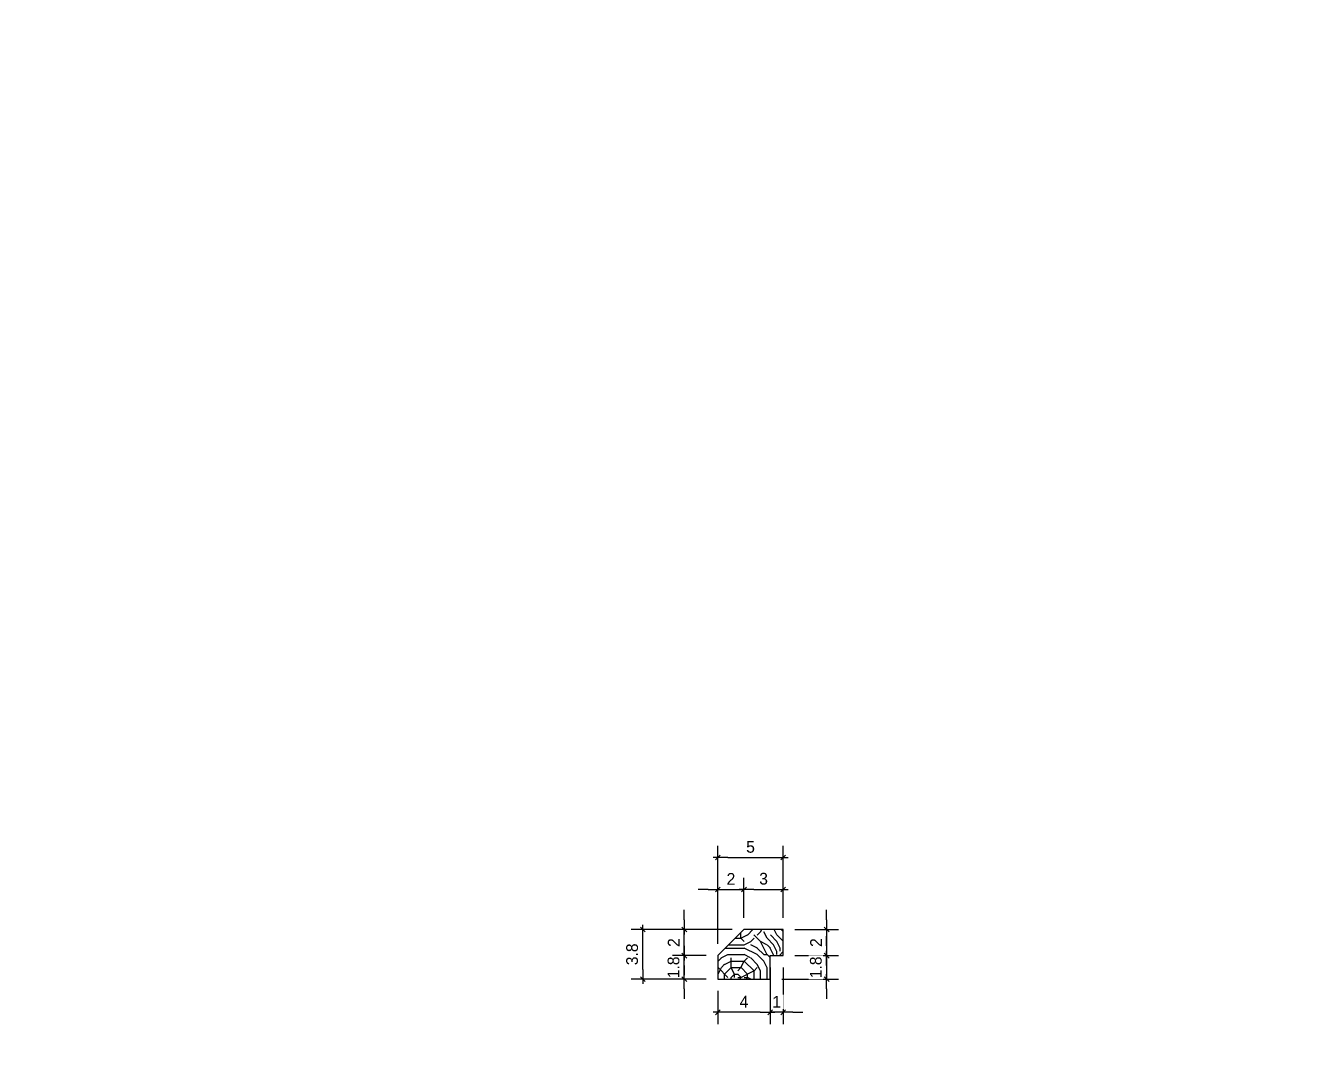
# Model space of a CAD drawing. Header units: millimetres. Extents: x 19458 to 19711, y 4351 to 4752.
# Drawn here: x 19534.943 to 19535.916, y 4512.867 to 4513.648 of the extents above; entities that cross this region are included whole.
import ezdxf

# ---------------------------------------------------------------- set-up
doc = ezdxf.new("R2010")
doc.units = ezdxf.units.MM
for name, color, linetype in [('0 @ 0.05', 7, 'Continuous'), ('cotas', 1, 'Continuous'), ('cotas @ 300', 1, 'Continuous'), ('cotas @ 400', 1, 'Continuous'), ('cotas @ 500', 1, 'Continuous')]:
    doc.layers.add(name, color=color, linetype=linetype)
doc.styles.add('century gothic', font='GOTHIC.TTF')
doc.styles.add('COTAS SMC', font='GOTHIC.TTF')
doc.dimstyles.new('ANOTATIVE 100 SMCONSTRUCCIONES', dxfattribs={"dimscale": 0, "dimtxt": 0.18, "dimasz": 0.15, "dimexe": 0.18, "dimexo": 0.09, "dimgap": 0.1, "dimtad": 1, "dimzin": 0, "dimdsep": 46, "dimtxsty": 'century gothic', "dimblk1": 'FLECHA1', "dimblk2": 'FLECHA1', "dimsah": 1, "dimcen": 0.18, "dimdle": 0.075, "dimclrd": 1, "dimclre": 1, "dimclrt": 2, "dimaunit": 1, "dimadec": 0, "dimazin": 0, "dimtfac": 0.75, "dimtix": 1, "dimtmove": 2, "dimatfit": 3, "dimfxl": 0.09, "dimtvp": 1.5, "dimtfill": 1, "dimtolj": 1, "dimtzin": 0, "dimarcsym": 0})
doc.dimstyles.new('ANOTATIVE CM SMCONSTRUCCIONES', dxfattribs={"dimscale": 0, "dimtxt": 0.18, "dimasz": 0.15, "dimexe": 0.18, "dimexo": 0.18, "dimgap": 0.07, "dimtad": 1, "dimdec": 1, "dimlfac": 100, "dimdsep": 46, "dimtxsty": 'century gothic', "dimblk1": 'FLECHA1', "dimblk2": 'FLECHA1', "dimsah": 1, "dimcen": 0.18, "dimdle": 0.075, "dimclrd": 1, "dimclre": 1, "dimclrt": 2, "dimaunit": 1, "dimadec": 0, "dimazin": 2, "dimtfac": 0.75, "dimtdec": 1, "dimtix": 1, "dimtmove": 2, "dimatfit": 3, "dimfxl": 0.09, "dimtvp": 1.5, "dimtfill": 1, "dimtolj": 1, "dimtzin": 0, "dimarcsym": 0})
doc.dimstyles.new('PIES SMCONSTRUCCIONES', dxfattribs={"dimscale": 0, "dimtxt": 0.18, "dimasz": 0.2, "dimexe": 0.18, "dimexo": 0, "dimgap": 0.1, "dimtad": 1, "dimdec": 0, "dimlfac": 39.370079, "dimzin": 0, "dimdsep": 46, "dimlunit": 4, "dimtxsty": 'COTAS SMC', "dimblk1": 'FLECHA1', "dimblk2": 'FLECHA1', "dimsah": 1, "dimcen": 0.2, "dimdle": 0.075, "dimclrd": 1, "dimclre": 1, "dimclrt": 2, "dimaunit": 1, "dimadec": 0, "dimazin": 0, "dimtfac": 0.75, "dimtdec": 0, "dimtix": 1, "dimtmove": 2, "dimatfit": 3, "dimfxl": 0.09, "dimtvp": 1.5, "dimtfill": 1, "dimtolj": 1, "dimtzin": 0, "dimarcsym": 0})

# ---------------------------------------------------------------- blocks, each defined once
blk = doc.blocks.new('FLECHA1')
at = {"color": 4}
blk.add_line((-0.2461764, -0.2480808), (0.2480808, 0.25), dxfattribs=at)
at = {"color": 1}
blk.add_line((-1, 0), (0.4961617, 0), dxfattribs=at)
blk = doc.blocks.new('*D266')
at = {"layer": 'cotas', "color": 1, "lineweight": -2, "transparency": 16777216}
for p, q in [((19614.32604, 4625.84482), (19614.32604, 4700.84482)), ((19570.98361, 4550.84482), (19524.32604, 4550.84482)), ((19614.32604, 4548.42982), (19614.32604, 4550.84482)), ((19570.53386, 4548.42982), (19524.32604, 4548.42982)), ((19614.32604, 4473.42982), (19614.32604, 4398.42982))]:
    blk.add_line(p, q, dxfattribs=at)
at = {"layer": 'Defpoints', "color": 0, "transparency": 16777216}
for p in [(19614.32604, 4550.84482), (19615.98361, 4550.84482), (19615.53386, 4548.42982)]:
    blk.add_point(p, dxfattribs=at)
at = {"layer": 'cotas', "color": 1, "lineweight": -2, "transparency": 16777216, "xscale": 75, "yscale": 75, "zscale": 75}
for p, rotation in [((19614.32604, 4550.84482), 270), ((19614.32604, 4548.42982), 90)]:
    blk.add_blockref('FLECHA1', p, dxfattribs=dict(at, rotation=rotation))
at = {"layer": 'cotas', "color": 2, "transparency": 16777216, "insert": (19517.3376, 4549.63732), "char_height": 90, "attachment_point": 5, "rotation": 90, "style": 'century gothic', "bg_fill": 3, "box_fill_scale": 1.1, "bg_fill_color": 256, "bg_fill_true_color": 13158600, "bg_fill_transparency": 0}
blk.add_mtext('\\A1;2.42', dxfattribs=at)
blk = doc.blocks.new('*D312')
at = {"layer": 'cotas', "color": 1, "lineweight": -2, "transparency": 16777216}
for p, q in [((19614.32604, 4595.84482), (19614.32604, 4640.84482)), ((19588.98361, 4550.84482), (19560.32604, 4550.84482)), ((19614.32604, 4548.42982), (19614.32604, 4550.84482)), ((19588.53386, 4548.42982), (19560.32604, 4548.42982)), ((19614.32604, 4503.42982), (19614.32604, 4458.42982))]:
    blk.add_line(p, q, dxfattribs=at)
at = {"layer": 'Defpoints', "color": 0, "transparency": 16777216}
for p in [(19614.32604, 4550.84482), (19615.98361, 4550.84482), (19615.53386, 4548.42982)]:
    blk.add_point(p, dxfattribs=at)
at = {"layer": 'cotas', "color": 1, "lineweight": -2, "transparency": 16777216, "xscale": 45, "yscale": 45, "zscale": 45}
for p, rotation in [((19614.32604, 4550.84482), 270), ((19614.32604, 4548.42982), 90)]:
    blk.add_blockref('FLECHA1', p, dxfattribs=dict(at, rotation=rotation))
at = {"layer": 'cotas', "color": 2, "transparency": 16777216, "insert": (19556.13297, 4549.63732), "char_height": 54, "attachment_point": 5, "rotation": 90, "style": 'century gothic', "bg_fill": 3, "box_fill_scale": 1.1, "bg_fill_color": 256, "bg_fill_true_color": 13158600, "bg_fill_transparency": 0}
blk.add_mtext('\\A1;2.42', dxfattribs=at)
blk = doc.blocks.new('*D318')
at = {"layer": 'cotas', "color": 1, "lineweight": -2, "transparency": 16777216}
for p, q in [((19614.32604, 4610.84482), (19614.32604, 4670.84482)), ((19579.98361, 4550.84482), (19542.32604, 4550.84482)), ((19614.32604, 4548.42982), (19614.32604, 4550.84482)), ((19579.53386, 4548.42982), (19542.32604, 4548.42982)), ((19614.32604, 4488.42982), (19614.32604, 4428.42982))]:
    blk.add_line(p, q, dxfattribs=at)
at = {"layer": 'Defpoints', "color": 0, "transparency": 16777216}
for p in [(19614.32604, 4550.84482), (19615.98361, 4550.84482), (19615.53386, 4548.42982)]:
    blk.add_point(p, dxfattribs=at)
at = {"layer": 'cotas', "color": 1, "lineweight": -2, "transparency": 16777216, "xscale": 60, "yscale": 60, "zscale": 60}
for p, rotation in [((19614.32604, 4550.84482), 270), ((19614.32604, 4548.42982), 90)]:
    blk.add_blockref('FLECHA1', p, dxfattribs=dict(at, rotation=rotation))
at = {"layer": 'cotas', "color": 2, "transparency": 16777216, "insert": (19536.73528, 4549.63732), "char_height": 72, "attachment_point": 5, "rotation": 90, "style": 'century gothic', "bg_fill": 3, "box_fill_scale": 1.1, "bg_fill_color": 256, "bg_fill_true_color": 13158600, "bg_fill_transparency": 0}
blk.add_mtext('\\A1;2.42', dxfattribs=at)
blk = doc.blocks.new('*D321')
at = {"layer": 'cotas', "color": 1, "lineweight": -2, "transparency": 16777216}
for p, q in [((19620.01281, 4651.75335), (19620.01281, 4751.75335)), ((19620.41685, 4551.75335), (19530.01281, 4551.75335)), ((19620.01281, 4550.53335), (19620.01281, 4551.75335)), ((19620.41685, 4550.53335), (19530.01281, 4550.53335)), ((19620.01281, 4450.53335), (19620.01281, 4350.53335))]:
    blk.add_line(p, q, dxfattribs=at)
at = {"layer": 'Defpoints', "color": 0, "transparency": 16777216}
for p in [(19620.01281, 4551.75335), (19620.41685, 4551.75335), (19620.41685, 4550.53335)]:
    blk.add_point(p, dxfattribs=at)
at = {"layer": 'cotas', "color": 1, "lineweight": -2, "transparency": 16777216, "xscale": 100, "yscale": 100, "zscale": 100}
for p, rotation in [((19620.01281, 4551.75335), 270), ((19620.01281, 4550.53335), 90)]:
    blk.add_blockref('FLECHA1', p, dxfattribs=dict(at, rotation=rotation))
at = {"layer": 'cotas', "color": 2, "transparency": 16777216, "insert": (19523.88092, 4551.14335), "char_height": 90, "attachment_point": 5, "rotation": 90, "style": 'COTAS SMC', "bg_fill": 3, "box_fill_scale": 1.1, "bg_fill_color": 256, "bg_fill_true_color": 13158600, "bg_fill_transparency": 0}
blk.add_mtext("\\A1;4'", dxfattribs=at)
blk = doc.blocks.new('*D371')
at = {"layer": 'cotas', "color": 1, "lineweight": -2, "transparency": 16777216}
for p, q in [((19620.01281, 4631.75335), (19620.01281, 4711.75335)), ((19620.41685, 4551.75335), (19548.01281, 4551.75335)), ((19620.01281, 4550.53335), (19620.01281, 4551.75335)), ((19620.41685, 4550.53335), (19548.01281, 4550.53335)), ((19620.01281, 4470.53335), (19620.01281, 4390.53335))]:
    blk.add_line(p, q, dxfattribs=at)
at = {"layer": 'Defpoints', "color": 0, "transparency": 16777216}
for p in [(19620.01281, 4551.75335), (19620.41685, 4551.75335), (19620.41685, 4550.53335)]:
    blk.add_point(p, dxfattribs=at)
at = {"layer": 'cotas', "color": 1, "lineweight": -2, "transparency": 16777216, "xscale": 80, "yscale": 80, "zscale": 80}
for p, rotation in [((19620.01281, 4551.75335), 270), ((19620.01281, 4550.53335), 90)]:
    blk.add_blockref('FLECHA1', p, dxfattribs=dict(at, rotation=rotation))
at = {"layer": 'cotas', "color": 2, "transparency": 16777216, "insert": (19543.1073, 4551.14335), "char_height": 72, "attachment_point": 5, "rotation": 90, "style": 'COTAS SMC', "bg_fill": 3, "box_fill_scale": 1.1, "bg_fill_color": 256, "bg_fill_true_color": 13158600, "bg_fill_transparency": 0}
blk.add_mtext("\\A1;4'", dxfattribs=at)
blk = doc.blocks.new('*D179')
at = {"color": 1, "lineweight": -2, "transparency": 16777216}
for p, q in [((19535.44756, 4512.94237), (19535.44756, 4512.94987)), ((19535.46431, 4512.93487), (19535.43856, 4512.93487)), ((19535.44756, 4512.91687), (19535.44756, 4512.93487)), ((19535.46431, 4512.91687), (19535.43856, 4512.91687)), ((19535.44756, 4512.90937), (19535.44756, 4512.90187))]:
    blk.add_line(p, q, dxfattribs=at)
at = {"layer": 'Defpoints', "color": 0, "transparency": 16777216}
for p in [(19535.47331, 4512.93487), (19535.47331, 4512.91687)]:
    blk.add_point(p, dxfattribs=at)
at = {"color": 1, "lineweight": -2, "transparency": 16777216, "xscale": 0.0075, "yscale": 0.0075, "zscale": 0.0075}
for p, rotation in [((19535.44756, 4512.93487), 270), ((19535.44756, 4512.91687), 90)]:
    blk.add_blockref('FLECHA1', p, dxfattribs=dict(at, rotation=rotation))
at = {"color": 2, "transparency": 16777216, "insert": (19535.43933, 4512.92587), "char_height": 0.009, "attachment_point": 5, "rotation": 90, "style": 'century gothic', "bg_fill": 3, "box_fill_scale": 1.1, "bg_fill_color": 256, "bg_fill_true_color": 13158600, "bg_fill_transparency": 0}
blk.add_mtext('\\A1;1.8', dxfattribs=at)
at = {"layer": 'Defpoints', "color": 0, "transparency": 16777216}
blk.add_point((19535.44756, 4512.93487), dxfattribs=at)
blk = doc.blocks.new('*D180')
at = {"color": 1, "lineweight": -2, "transparency": 16777216}
for p, q in [((19535.44756, 4512.96237), (19535.44756, 4512.96987)), ((19535.48431, 4512.95487), (19535.43856, 4512.95487)), ((19535.44756, 4512.93487), (19535.44756, 4512.95487)), ((19535.46431, 4512.93487), (19535.43856, 4512.93487)), ((19535.44756, 4512.92737), (19535.44756, 4512.91987))]:
    blk.add_line(p, q, dxfattribs=at)
at = {"layer": 'Defpoints', "color": 0, "transparency": 16777216}
for p in [(19535.49331, 4512.95487), (19535.47331, 4512.93487)]:
    blk.add_point(p, dxfattribs=at)
at = {"color": 1, "lineweight": -2, "transparency": 16777216, "xscale": 0.0075, "yscale": 0.0075, "zscale": 0.0075}
for p, rotation in [((19535.44756, 4512.95487), 270), ((19535.44756, 4512.93487), 90)]:
    blk.add_blockref('FLECHA1', p, dxfattribs=dict(at, rotation=rotation))
at = {"color": 2, "transparency": 16777216, "insert": (19535.43944, 4512.94487), "char_height": 0.009, "attachment_point": 5, "rotation": 90, "style": 'century gothic', "bg_fill": 3, "box_fill_scale": 1.1, "bg_fill_color": 256, "bg_fill_true_color": 13158600, "bg_fill_transparency": 0}
blk.add_mtext('\\A1;2', dxfattribs=at)
at = {"layer": 'Defpoints', "color": 0, "transparency": 16777216}
blk.add_point((19535.44756, 4512.95487), dxfattribs=at)
blk = doc.blocks.new('*D181')
at = {"color": 1, "lineweight": -2, "transparency": 16777216}
for p, q in [((19535.48431, 4512.95487), (19535.40684, 4512.95487)), ((19535.41584, 4512.92437), (19535.41584, 4512.94737)), ((19535.46431, 4512.91687), (19535.40684, 4512.91687))]:
    blk.add_line(p, q, dxfattribs=at)
at = {"layer": 'Defpoints', "color": 0, "transparency": 16777216}
for p in [(19535.41584, 4512.95487), (19535.49331, 4512.95487), (19535.47331, 4512.91687)]:
    blk.add_point(p, dxfattribs=at)
at = {"color": 1, "lineweight": -2, "transparency": 16777216, "xscale": 0.0075, "yscale": 0.0075, "zscale": 0.0075}
for p, rotation in [((19535.41584, 4512.95487), 90), ((19535.41584, 4512.91687), 270)]:
    blk.add_blockref('FLECHA1', p, dxfattribs=dict(at, rotation=rotation))
at = {"color": 2, "transparency": 16777216, "insert": (19535.40761, 4512.93587), "char_height": 0.009, "attachment_point": 5, "rotation": 90, "style": 'century gothic', "bg_fill": 3, "box_fill_scale": 1.1, "bg_fill_color": 256, "bg_fill_true_color": 13158600, "bg_fill_transparency": 0}
blk.add_mtext('\\A1;3.8', dxfattribs=at)
blk = doc.blocks.new('*D182')
at = {"color": 1, "lineweight": -2, "transparency": 16777216}
for p, q in [((19535.47331, 4512.94387), (19535.47331, 4512.99454)), ((19535.49331, 4512.96387), (19535.49331, 4512.99454)), ((19535.46581, 4512.98554), (19535.45831, 4512.98554)), ((19535.47331, 4512.98554), (19535.49331, 4512.98554)), ((19535.50081, 4512.98554), (19535.50831, 4512.98554))]:
    blk.add_line(p, q, dxfattribs=at)
at = {"layer": 'Defpoints', "color": 0, "transparency": 16777216}
for p in [(19535.49331, 4512.95487), (19535.47331, 4512.93487)]:
    blk.add_point(p, dxfattribs=at)
at = {"color": 1, "lineweight": -2, "transparency": 16777216, "xscale": 0.0075, "yscale": 0.0075, "zscale": 0.0075}
blk.add_blockref('FLECHA1', (19535.47331, 4512.98554), dxfattribs=at)
at = {"color": 1, "lineweight": -2, "transparency": 16777216, "xscale": 0.0075, "yscale": 0.0075, "zscale": 0.0075, "rotation": 180}
blk.add_blockref('FLECHA1', (19535.49331, 4512.98554), dxfattribs=at)
at = {"color": 2, "transparency": 16777216, "insert": (19535.48331, 4512.99365), "char_height": 0.009, "attachment_point": 5, "style": 'century gothic', "bg_fill": 3, "box_fill_scale": 1.1, "bg_fill_color": 256, "bg_fill_true_color": 13158600, "bg_fill_transparency": 0}
blk.add_mtext('\\A1;2', dxfattribs=at)
at = {"layer": 'Defpoints', "color": 0, "transparency": 16777216}
blk.add_point((19535.49331, 4512.98554), dxfattribs=at)
blk = doc.blocks.new('*D183')
at = {"color": 1, "lineweight": -2, "transparency": 16777216}
for p, q in [((19535.49331, 4512.96387), (19535.49331, 4512.99454)), ((19535.52331, 4512.96387), (19535.52331, 4512.99454)), ((19535.50081, 4512.98554), (19535.51581, 4512.98554))]:
    blk.add_line(p, q, dxfattribs=at)
at = {"layer": 'Defpoints', "color": 0, "transparency": 16777216}
for p in [(19535.52331, 4512.98554), (19535.49331, 4512.95487), (19535.52331, 4512.95487)]:
    blk.add_point(p, dxfattribs=at)
at = {"color": 1, "lineweight": -2, "transparency": 16777216, "xscale": 0.0075, "yscale": 0.0075, "zscale": 0.0075, "rotation": 180}
blk.add_blockref('FLECHA1', (19535.49331, 4512.98554), dxfattribs=at)
at = {"color": 1, "lineweight": -2, "transparency": 16777216, "xscale": 0.0075, "yscale": 0.0075, "zscale": 0.0075}
blk.add_blockref('FLECHA1', (19535.52331, 4512.98554), dxfattribs=at)
at = {"color": 2, "transparency": 16777216, "insert": (19535.50831, 4512.99376), "char_height": 0.009, "attachment_point": 5, "style": 'century gothic', "bg_fill": 3, "box_fill_scale": 1.1, "bg_fill_color": 256, "bg_fill_true_color": 13158600, "bg_fill_transparency": 0}
blk.add_mtext('\\A1;3', dxfattribs=at)
blk = doc.blocks.new('*D184')
at = {"color": 1, "lineweight": -2, "transparency": 16777216}
for p, q in [((19535.55661, 4512.96237), (19535.55661, 4512.96987)), ((19535.53231, 4512.95487), (19535.56561, 4512.95487)), ((19535.55661, 4512.95487), (19535.55661, 4512.93487)), ((19535.53231, 4512.93487), (19535.56561, 4512.93487)), ((19535.55661, 4512.92737), (19535.55661, 4512.91987))]:
    blk.add_line(p, q, dxfattribs=at)
at = {"layer": 'Defpoints', "color": 0, "transparency": 16777216}
for p in [(19535.52331, 4512.95487), (19535.52331, 4512.93487)]:
    blk.add_point(p, dxfattribs=at)
at = {"color": 1, "lineweight": -2, "transparency": 16777216, "xscale": 0.0075, "yscale": 0.0075, "zscale": 0.0075}
for p, rotation in [((19535.55661, 4512.95487), 270), ((19535.55661, 4512.93487), 90)]:
    blk.add_blockref('FLECHA1', p, dxfattribs=dict(at, rotation=rotation))
at = {"color": 2, "transparency": 16777216, "insert": (19535.5485, 4512.94487), "char_height": 0.009, "attachment_point": 5, "rotation": 90, "style": 'century gothic', "bg_fill": 3, "box_fill_scale": 1.1, "bg_fill_color": 256, "bg_fill_true_color": 13158600, "bg_fill_transparency": 0}
blk.add_mtext('\\A1;2', dxfattribs=at)
at = {"layer": 'Defpoints', "color": 0, "transparency": 16777216}
blk.add_point((19535.55661, 4512.93487), dxfattribs=at)
blk = doc.blocks.new('*D185')
at = {"color": 1, "lineweight": -2, "transparency": 16777216}
for p, q in [((19535.55661, 4512.94237), (19535.55661, 4512.94987)), ((19535.53231, 4512.93487), (19535.56561, 4512.93487)), ((19535.55661, 4512.93487), (19535.55661, 4512.91687)), ((19535.52231, 4512.91687), (19535.56561, 4512.91687)), ((19535.55661, 4512.90937), (19535.55661, 4512.90187))]:
    blk.add_line(p, q, dxfattribs=at)
at = {"layer": 'Defpoints', "color": 0, "transparency": 16777216}
for p in [(19535.52331, 4512.93487), (19535.51331, 4512.91687)]:
    blk.add_point(p, dxfattribs=at)
at = {"color": 1, "lineweight": -2, "transparency": 16777216, "xscale": 0.0075, "yscale": 0.0075, "zscale": 0.0075}
for p, rotation in [((19535.55661, 4512.93487), 270), ((19535.55661, 4512.91687), 90)]:
    blk.add_blockref('FLECHA1', p, dxfattribs=dict(at, rotation=rotation))
at = {"color": 2, "transparency": 16777216, "insert": (19535.54838, 4512.92587), "char_height": 0.009, "attachment_point": 5, "rotation": 90, "style": 'century gothic', "bg_fill": 3, "box_fill_scale": 1.1, "bg_fill_color": 256, "bg_fill_true_color": 13158600, "bg_fill_transparency": 0}
blk.add_mtext('\\A1;1.8', dxfattribs=at)
at = {"layer": 'Defpoints', "color": 0, "transparency": 16777216}
blk.add_point((19535.55661, 4512.91687), dxfattribs=at)
blk = doc.blocks.new('*D186')
at = {"color": 1, "lineweight": -2, "transparency": 16777216}
for p, q in [((19535.51331, 4512.92587), (19535.51331, 4512.88249)), ((19535.52331, 4512.92587), (19535.52331, 4512.88249)), ((19535.50581, 4512.89149), (19535.49831, 4512.89149)), ((19535.52331, 4512.89149), (19535.51331, 4512.89149)), ((19535.53081, 4512.89149), (19535.53831, 4512.89149))]:
    blk.add_line(p, q, dxfattribs=at)
at = {"layer": 'Defpoints', "color": 0, "transparency": 16777216}
for p in [(19535.51331, 4512.93487), (19535.52331, 4512.93487)]:
    blk.add_point(p, dxfattribs=at)
at = {"color": 1, "lineweight": -2, "transparency": 16777216, "xscale": 0.0075, "yscale": 0.0075, "zscale": 0.0075}
blk.add_blockref('FLECHA1', (19535.51331, 4512.89149), dxfattribs=at)
at = {"color": 1, "lineweight": -2, "transparency": 16777216, "xscale": 0.0075, "yscale": 0.0075, "zscale": 0.0075, "rotation": 180}
blk.add_blockref('FLECHA1', (19535.52331, 4512.89149), dxfattribs=at)
at = {"color": 2, "transparency": 16777216, "insert": (19535.51831, 4512.89949), "char_height": 0.009, "attachment_point": 5, "style": 'century gothic', "bg_fill": 3, "box_fill_scale": 1.1, "bg_fill_color": 256, "bg_fill_true_color": 13158600, "bg_fill_transparency": 0}
blk.add_mtext('\\A1;1', dxfattribs=at)
at = {"layer": 'Defpoints', "color": 0, "transparency": 16777216}
blk.add_point((19535.51331, 4512.89149), dxfattribs=at)
blk = doc.blocks.new('*D187')
at = {"color": 1, "lineweight": -2, "transparency": 16777216}
for p, q in [((19535.51331, 4512.92587), (19535.51331, 4512.88249)), ((19535.47331, 4512.90787), (19535.47331, 4512.88249)), ((19535.50581, 4512.89149), (19535.48081, 4512.89149))]:
    blk.add_line(p, q, dxfattribs=at)
at = {"layer": 'Defpoints', "color": 0, "transparency": 16777216}
for p in [(19535.51331, 4512.93487), (19535.47331, 4512.91687), (19535.47331, 4512.89149)]:
    blk.add_point(p, dxfattribs=at)
at = {"color": 1, "lineweight": -2, "transparency": 16777216, "xscale": 0.0075, "yscale": 0.0075, "zscale": 0.0075, "rotation": 180}
blk.add_blockref('FLECHA1', (19535.47331, 4512.89149), dxfattribs=at)
at = {"color": 1, "lineweight": -2, "transparency": 16777216, "xscale": 0.0075, "yscale": 0.0075, "zscale": 0.0075}
blk.add_blockref('FLECHA1', (19535.51331, 4512.89149), dxfattribs=at)
at = {"color": 2, "transparency": 16777216, "insert": (19535.49331, 4512.8996), "char_height": 0.009, "attachment_point": 5, "style": 'century gothic', "bg_fill": 3, "box_fill_scale": 1.1, "bg_fill_color": 256, "bg_fill_true_color": 13158600, "bg_fill_transparency": 0}
blk.add_mtext('\\A1;4', dxfattribs=at)
blk = doc.blocks.new('*D188')
at = {"color": 1, "lineweight": -2, "transparency": 16777216}
for p, q in [((19535.47331, 4512.94387), (19535.47331, 4513.01907)), ((19535.52331, 4512.96387), (19535.52331, 4513.01907)), ((19535.48081, 4513.01007), (19535.51581, 4513.01007))]:
    blk.add_line(p, q, dxfattribs=at)
at = {"layer": 'Defpoints', "color": 0, "transparency": 16777216}
for p in [(19535.52331, 4513.01007), (19535.52331, 4512.95487), (19535.47331, 4512.93487)]:
    blk.add_point(p, dxfattribs=at)
at = {"color": 1, "lineweight": -2, "transparency": 16777216, "xscale": 0.0075, "yscale": 0.0075, "zscale": 0.0075, "rotation": 180}
blk.add_blockref('FLECHA1', (19535.47331, 4513.01007), dxfattribs=at)
at = {"color": 1, "lineweight": -2, "transparency": 16777216, "xscale": 0.0075, "yscale": 0.0075, "zscale": 0.0075}
blk.add_blockref('FLECHA1', (19535.52331, 4513.01007), dxfattribs=at)
at = {"color": 2, "transparency": 16777216, "insert": (19535.49831, 4513.01818), "char_height": 0.009, "attachment_point": 5, "style": 'century gothic', "bg_fill": 3, "box_fill_scale": 1.1, "bg_fill_color": 256, "bg_fill_true_color": 13158600, "bg_fill_transparency": 0}
blk.add_mtext('\\A1;5', dxfattribs=at)
blk = doc.blocks.new('*U849')
at = {"layer": 'cotas @ 500'}
dim = blk.add_linear_dim(base=(19614.3260382735, 4550.8448237801), p1=(19615.5338597089, 4548.4298237801), p2=(19615.9836080801, 4550.8448237801), angle=90, dimstyle='ANOTATIVE 100 SMCONSTRUCCIONES', override={"dimscale": 500, "dimtix": 1, "dimtofl": 1, "dimtmove": 1, "dimatfit": 1}, dxfattribs=at)
dim.commit()
dim.dimension.update_dxf_attribs({"geometry": '*D266', "text_midpoint": (19517.3375950376, 4549.6373237801)})
at = {"layer": 'cotas @ 300'}
dim = blk.add_linear_dim(base=(19614.3260382735, 4550.8448237801), p1=(19615.5338597089, 4548.4298237801), p2=(19615.9836080801, 4550.8448237801), angle=90, dimstyle='ANOTATIVE 100 SMCONSTRUCCIONES', override={"dimscale": 300, "dimtix": 1, "dimtofl": 1, "dimtmove": 1, "dimatfit": 1}, dxfattribs=at)
dim.commit()
dim.dimension.update_dxf_attribs({"geometry": '*D312', "text_midpoint": (19556.132972332, 4549.6373237801)})
at = {"layer": 'cotas @ 400'}
dim = blk.add_linear_dim(base=(19614.3260382735, 4550.8448237801), p1=(19615.5338597089, 4548.4298237801), p2=(19615.9836080801, 4550.8448237801), angle=90, dimstyle='ANOTATIVE 100 SMCONSTRUCCIONES', override={"dimscale": 400, "dimtix": 1, "dimtofl": 1, "dimtmove": 1, "dimatfit": 1}, dxfattribs=at)
dim.commit()
dim.dimension.update_dxf_attribs({"geometry": '*D318', "text_midpoint": (19536.7352836848, 4549.6373237801)})
blk = doc.blocks.new('*U851')
at = {"layer": 'cotas @ 500'}
dim = blk.add_linear_dim(base=(19620.01281, 4551.75335), p1=(19620.41685, 4550.53335), p2=(19620.41685, 4551.75335), angle=90, dimstyle='PIES SMCONSTRUCCIONES', override={"dimscale": 500, "dimtix": 1, "dimtofl": 1, "dimtmove": 2, "dimatfit": 3}, dxfattribs=at)
dim.commit()
dim.dimension.update_dxf_attribs({"geometry": '*D321', "text_midpoint": (19523.88092, 4551.14335)})
at = {"layer": 'cotas @ 400'}
dim = blk.add_linear_dim(base=(19620.01281, 4551.75335), p1=(19620.41685, 4550.53335), p2=(19620.41685, 4551.75335), angle=90, dimstyle='PIES SMCONSTRUCCIONES', override={"dimscale": 400, "dimtix": 1, "dimtofl": 1, "dimtmove": 2, "dimatfit": 3}, dxfattribs=at)
dim.commit()
dim.dimension.update_dxf_attribs({"geometry": '*D371', "text_midpoint": (19543.1073, 4551.14335)})

msp = doc.modelspace()

# ---------------------------------------------------------------- block references
at = {"layer": 'cotas'}
msp.add_blockref('*U849', (0, 0), dxfattribs=at)

# ---------------------------------------------------------------- next in the draw order: block references
msp.add_blockref('*U851', (0, 0), dxfattribs=at)

# ---------------------------------------------------------------- next in the draw order: hatches: boundary and pattern name
h = msp.add_hatch()
h.set_pattern_fill('LOGEND', color=1, scale=0.05, pattern_type=2)
h.set_pattern_definition([(0, (-0.221556, 0.14067), (0.05, 0.05), [0.015, -0.035]), (0, (-0.221556, 0.14317), (0.05, 0.05), [0.015, -0.035]), (0, (-0.219056, 0.14817), (0.05, 0.05), [0.01, -0.04]), (0, (-0.216556, 0.15317), (0.05, 0.05), [0.0075, -0.0425]), (0, (-0.216556, 0.15817), (0.05, 0.05), [0.005, -0.045]), (0, (-0.229056, 0.16317), (0.05, 0.05), [0.0025, -0.0125, 0.0025, -0.0325]), (0, (-0.221556, 0.16567), (0.05, 0.05), [0.0025, -0.02, 0.0075, -0.02]), (0, (-0.211556, 0.16817), (0.05, 0.05), [0.0025, -0.0025, 0.0025, -0.0425]), (0, (-0.214056, 0.17067), (0.05, 0.05), [0.0025, -0.0475]), (0, (-0.216556, 0.17567), (0.05, 0.05), [0.0075, -0.0425]), (0, (-0.216556, 0.18067), (0.05, 0.05), [0.01, -0.04]), (0, (-0.219056, 0.18567), (0.05, 0.05), [0.0125, -0.015, 0.0025, -0.02]), (90, (-0.239056, 0.15567), (-0.05, 0.05), [0.0025, -0.005, 0.0125, -0.03]), (90, (-0.236556, 0.16067), (-0.05, 0.05), [0.0025, -0.0025, 0.0075, -0.0375]), (90, (-0.234056, 0.18067), (-0.05, 0.05), [0.005, -0.045]), (90, (-0.231556, 0.16067), (-0.05, 0.05), [0.01, -0.015, 0.0025, -0.0225]), (90, (-0.229056, 0.18817), (-0.05, 0.05), [0.0025, -0.0475]), (90, (-0.226556, 0.16317), (-0.05, 0.05), [0.0075, -0.0425]), (90, (-0.221556, 0.16567), (-0.05, 0.05), [0.005, -0.045]), (90, (-0.216556, 0.16567), (-0.05, 0.05), [0.0025, -0.0075, 0.0075, -0.0325]), (90, (-0.214056, 0.16817), (-0.05, 0.05), [0.0025, -0.0475]), (90, (-0.211556, 0.15817), (-0.05, 0.05), [0.007, -0.043]), (90, (-0.209056, 0.14817), (-0.05, 0.05), [0.005, -0.045]), (90, (-0.204056, 0.16817), (-0.05, 0.05), [0.0025, -0.0475]), (90, (-0.199056, 0.16567), (-0.05, 0.05), [0.0075, -0.0425]), (90, (-0.194056, 0.16567), (-0.05, 0.05), [0.0075, -0.0425]), (45, (-0.201556, 0.14567), (6e-18, 0.05), [0.0035355, -0.0035355, 0.0035355, -0.0601041781]), (45, (-0.211556, 0.15817), (6e-18, 0.05), [0.007071, -0.0636396781]), (45, (-0.231556, 0.18317), (6e-18, 0.05), [0.007071, -0.0636396781]), (45, (-0.221556, 0.17067), (6e-18, 0.05), [0.007071, -0.0636396781]), (45, (-0.219056, 0.16067), (6e-18, 0.05), [0.007071, -0.0636396781]), (45, (-0.204056, 0.15067), (6e-18, 0.05), [0.007071, -0.0636396781]), (45, (-0.209056, 0.15317), (6e-18, 0.05), [0.0106066, -0.0601040781]), (45, (-0.224056, 0.17567), (6e-18, 0.05), [0.0035355, -0.0671751781]), (45, (-0.226556, 0.18067), (6e-18, 0.05), [0.0035355, -0.0671751781]), (45, (-0.206556, 0.18067), (6e-18, 0.05), [0.0035355, -0.0671751781]), (45, (-0.226556, 0.15567), (6e-18, 0.05), [0.0035355, -0.0671751781]), (45, (-0.199056, 0.17317), (6e-18, 0.05), [0.0035355, -0.0671751781]), (45, (-0.216556, 0.16817), (6e-18, 0.05), [0.0035355, -0.0671751781]), (45, (-0.211556, 0.17317), (6e-18, 0.05), [0.0035355, -0.0671751781]), (135, (-0.214056, 0.16317), (-0.05, 6e-18), [0.0035355, -0.0035355, 0.0106066, -0.0530330781]), (135, (-0.206556, 0.16317), (-0.05, 6e-18), [0.0035355, -0.0671751781]), (135, (-0.206556, 0.14567), (-0.05, 6e-18), [0.0035355, -0.0671751781]), (135, (-0.216556, 0.15817), (-0.05, 6e-18), [0.0035355, -0.0671751781]), (135, (-0.209056, 0.16817), (-0.05, 6e-18), [0.0035355, -0.0671751781]), (135, (-0.221556, 0.15567), (-0.05, 6e-18), [0.0035355, -0.0671751781]), (135, (-0.201556, 0.15567), (-0.05, 6e-18), [0.0035355, -0.0671751781]), (135, (-0.236556, 0.14067), (-0.05, 6e-18), [0.0035355, -0.0671751781]), (135, (-0.234056, 0.14317), (-0.05, 6e-18), [0.007071, -0.0636396781]), (135, (-0.231556, 0.14567), (-0.05, 6e-18), [0.007071, -0.0636396781]), (135, (-0.226556, 0.14567), (-0.05, 6e-18), [0.007071, -0.0636396781]), (135, (-0.224056, 0.15067), (-0.05, 6e-18), [0.007071, -0.0636396781]), (135, (-0.204056, 0.17067), (-0.05, 6e-18), [0.007071, -0.0636396781]), (135, (-0.194056, 0.14567), (-0.05, 6e-18), [0.007071, -0.0636396781]), (135, (-0.191556, 0.18567), (-0.05, 6e-18), [0.007071, -0.0636396781]), (135, (-0.191556, 0.18067), (-0.05, 6e-18), [0.007071, -0.0636396781]), (135, (-0.196556, 0.17817), (-0.05, 6e-18), [0.007071, -0.0636396781]), (135, (-0.231556, 0.17817), (-0.05, 6e-18), [0.0106066, -0.0601040781]), (135, (-0.199056, 0.17317), (-0.05, 6e-18), [0.0106066, -0.0601040781]), (26.5650512, (-0.226556, 0.188168), (0.05, 2e-11), [0.00559, -0.10621339885]), (26.5650512, (-0.226556, 0.163168), (0.05, 2e-11), [0.00559, -0.10621339885]), (26.5650512, (-0.221556, 0.178168), (0.05, 2e-11), [0.00559, -0.10621339885]), (26.5650512, (-0.206556, 0.143168), (0.05, 2e-11), [0.00559, -0.10621339885]), (26.5650512, (-0.209056, 0.148168), (0.05, 2e-11), [0.00559, -0.10621339885]), (26.5650512, (-0.224056, 0.158168), (0.05, 2e-11), [0.00559, -0.10621339885]), (26.5650512, (-0.224056, 0.183168), (0.05, 2e-11), [0.00559, -0.10621339885]), (26.5650512, (-0.209056, 0.168168), (0.05, 2e-11), [0.01118, -0.10062339885]), (63.43494882, (-0.209056, 0.175668), (3e-12, 0.05), [0.00559, -0.10621339885]), (63.43494882, (-0.201556, 0.160668), (3e-12, 0.05), [0.00559, -0.10621339885]), (63.43494882, (-0.226556, 0.170668), (3e-12, 0.05), [0.00559, -0.10621339885]), (63.43494882, (-0.236556, 0.173168), (3e-12, 0.05), [0.00559, -0.10621339885]), (63.43494882, (-0.206556, 0.163168), (3e-12, 0.05), [0.00559, -0.10621339885]), (63.43494882, (-0.211556, 0.163168), (3e-12, 0.05), [0.00559, -0.10621339885]), (63.43494882, (-0.231556, 0.170668), (3e-12, 0.05), [0.01118, -0.10062339885]), (63.43494882, (-0.194056, 0.153168), (3e-12, 0.05), [0.01118, -0.10062339885]), (63.43494882, (-0.199056, 0.155668), (3e-12, 0.05), [0.01118, -0.10062339885]), (116.5650512, (-0.239056, 0.148168), (-2e-11, 0.05), [0.00559, -0.10621339885]), (116.5650512, (-0.239056, 0.175668), (-2e-11, 0.05), [0.00559, -0.10621339885]), (116.5650512, (-0.229056, 0.140668), (-2e-11, 0.05), [0.00559, -0.10621339885]), (116.5650512, (-0.234056, 0.185668), (-2e-11, 0.05), [0.00559, -0.10621339885]), (116.5650512, (-0.229056, 0.155668), (-2e-11, 0.05), [0.00559, -0.10621339885]), (116.5650512, (-0.219056, 0.160668), (-2e-11, 0.05), [0.00559, -0.10621339885]), (116.5650512, (-0.214056, 0.170668), (-2e-11, 0.05), [0.00559, -0.10621339885]), (116.5650512, (-0.236556, 0.150668), (1.6057e-08, 0.050000008039), [0.00559, -0.10621339885]), (116.5650512, (-0.224056, 0.158168), (-2e-11, 0.05), [0.00559, -0.10621339885]), (116.5650512, (-0.209056, 0.153168), (-2e-11, 0.05), [0.00559, -0.10621339885]), (116.5650512, (-0.204056, 0.158168), (-2e-11, 0.05), [0.00559, -0.10621339885]), (116.5650512, (-0.194056, 0.173168), (-2e-11, 0.05), [0.00559, -0.10621339885]), (116.5650512, (-0.231556, 0.188168), (-2e-11, 0.05), [0.00559, -0.10621339885]), (116.5650512, (-0.239056, 0.185668), (-2e-11, 0.05), [0.01118, -0.10062339885]), (116.5650512, (-0.231556, 0.150668), (-2e-11, 0.05), [0.01118, -0.10062339885]), (153.43494882, (-0.239056, 0.143168), (-0.05, 3e-12), [0.00559, -0.10621339885]), (153.43494882, (-0.196556, 0.140668), (-0.05, 3e-12), [0.00559, -0.10621339885]), (153.43494882, (-0.199056, 0.165668), (-0.05, 3e-12), [0.00559, -0.10621339885]), (153.43494882, (-0.219056, 0.148168), (-0.05, 3e-12), [0.00559, -0.10621339885]), (153.43494882, (-0.221556, 0.143168), (-0.05, 3e-12), [0.00559, -0.10621339885]), (153.43494882, (-0.216556, 0.153168), (-0.05, 3e-12), [0.00559, -0.10621339885]), (153.43494882, (-0.201556, 0.183168), (-0.05, 3e-12), [0.00559, -0.10621339885]), (153.43494882, (-0.196556, 0.185668), (-0.05, 3e-12), [0.01118, -0.10062339885])])
h.paths.add_polyline_path([(19535.49331, 4512.95487), (19535.47331, 4512.93487), (19535.47331, 4512.91687), (19535.51331, 4512.91687), (19535.51331, 4512.93487), (19535.52331, 4512.93487), (19535.52331, 4512.95487)])

# ---------------------------------------------------------------- next in the draw order: linework, layer by layer
at = {"color": 2}
msp.add_lwpolyline([(19535.52331, 4512.93487), (19535.52331, 4512.95487), (19535.49331, 4512.95487), (19535.47331, 4512.93487), (19535.47331, 4512.91687), (19535.51331, 4512.91687), (19535.51331, 4512.93487)], close=True, dxfattribs=at)

# ---------------------------------------------------------------- next in the draw order: dimensions: what is measured, and where the dimension line sits
at = {"layer": '0 @ 0.05'}
dim = msp.add_linear_dim(base=(19535.44756, 4512.93487), p1=(19535.47331, 4512.91687), p2=(19535.47331, 4512.93487), angle=90, dimstyle='ANOTATIVE CM SMCONSTRUCCIONES', override={"dimscale": 0.05, "dimtix": 1, "dimtofl": 1, "dimtmove": 2, "dimatfit": 3}, dxfattribs=at)
dim.commit()
dim.dimension.update_dxf_attribs({"geometry": '*D179', "text_midpoint": (19535.43933, 4512.92587)})

# ---------------------------------------------------------------- next in the draw order: dimensions: what is measured, and where the dimension line sits
dim = msp.add_linear_dim(base=(19535.44756, 4512.95487), p1=(19535.47331, 4512.93487), p2=(19535.49331, 4512.95487), angle=90, dimstyle='ANOTATIVE CM SMCONSTRUCCIONES', override={"dimscale": 0.05, "dimtix": 1, "dimtofl": 1, "dimtmove": 2, "dimatfit": 3}, dxfattribs=at)
dim.commit()
dim.dimension.update_dxf_attribs({"geometry": '*D180', "text_midpoint": (19535.43944, 4512.94487)})

# ---------------------------------------------------------------- next in the draw order: dimensions: what is measured, and where the dimension line sits
dim = msp.add_linear_dim(base=(19535.41584, 4512.95487), p1=(19535.47331, 4512.91687), p2=(19535.49331, 4512.95487), angle=90, dimstyle='ANOTATIVE CM SMCONSTRUCCIONES', override={"dimscale": 0.05, "dimtix": 1, "dimtofl": 1, "dimtmove": 2, "dimatfit": 3}, dxfattribs=at)
dim.commit()
dim.dimension.update_dxf_attribs({"geometry": '*D181', "text_midpoint": (19535.40761, 4512.93587)})

# ---------------------------------------------------------------- next in the draw order: dimensions: what is measured, and where the dimension line sits
dim = msp.add_linear_dim(base=(19535.49331, 4512.98554), p1=(19535.47331, 4512.93487), p2=(19535.49331, 4512.95487), dimstyle='ANOTATIVE CM SMCONSTRUCCIONES', override={"dimscale": 0.05, "dimtix": 1, "dimtofl": 1, "dimtmove": 2, "dimatfit": 3}, dxfattribs=at)
dim.commit()
dim.dimension.update_dxf_attribs({"geometry": '*D182', "text_midpoint": (19535.48331, 4512.99365)})

# ---------------------------------------------------------------- next in the draw order: dimensions: what is measured, and where the dimension line sits
dim = msp.add_linear_dim(base=(19535.52331, 4512.98554), p1=(19535.49331, 4512.95487), p2=(19535.52331, 4512.95487), dimstyle='ANOTATIVE CM SMCONSTRUCCIONES', override={"dimscale": 0.05, "dimtix": 1, "dimtofl": 1, "dimtmove": 2, "dimatfit": 3}, dxfattribs=at)
dim.commit()
dim.dimension.update_dxf_attribs({"geometry": '*D183', "text_midpoint": (19535.50831, 4512.99376)})

# ---------------------------------------------------------------- next in the draw order: dimensions: what is measured, and where the dimension line sits
dim = msp.add_linear_dim(base=(19535.55661, 4512.93487), p1=(19535.52331, 4512.95487), p2=(19535.52331, 4512.93487), angle=90, dimstyle='ANOTATIVE CM SMCONSTRUCCIONES', override={"dimscale": 0.05, "dimtix": 1, "dimtofl": 1, "dimtmove": 2, "dimatfit": 3}, dxfattribs=at)
dim.commit()
dim.dimension.update_dxf_attribs({"geometry": '*D184', "text_midpoint": (19535.5485, 4512.94487)})

# ---------------------------------------------------------------- next in the draw order: dimensions: what is measured, and where the dimension line sits
dim = msp.add_linear_dim(base=(19535.55661, 4512.91687), p1=(19535.52331, 4512.93487), p2=(19535.51331, 4512.91687), angle=90, dimstyle='ANOTATIVE CM SMCONSTRUCCIONES', override={"dimscale": 0.05, "dimtix": 1, "dimtofl": 1, "dimtmove": 2, "dimatfit": 3}, dxfattribs=at)
dim.commit()
dim.dimension.update_dxf_attribs({"geometry": '*D185', "text_midpoint": (19535.54838, 4512.92587)})

# ---------------------------------------------------------------- next in the draw order: dimensions: what is measured, and where the dimension line sits
dim = msp.add_linear_dim(base=(19535.51331, 4512.89149), p1=(19535.52331, 4512.93487), p2=(19535.51331, 4512.93487), dimstyle='ANOTATIVE CM SMCONSTRUCCIONES', override={"dimscale": 0.05, "dimtix": 1, "dimtofl": 1, "dimtmove": 2, "dimatfit": 3}, dxfattribs=at)
dim.commit()
dim.dimension.update_dxf_attribs({"geometry": '*D186', "text_midpoint": (19535.51831, 4512.89949)})

# ---------------------------------------------------------------- next in the draw order: dimensions: what is measured, and where the dimension line sits
dim = msp.add_linear_dim(base=(19535.47331, 4512.89149), p1=(19535.51331, 4512.93487), p2=(19535.47331, 4512.91687), dimstyle='ANOTATIVE CM SMCONSTRUCCIONES', override={"dimscale": 0.05, "dimtix": 1, "dimtofl": 1, "dimtmove": 2, "dimatfit": 3}, dxfattribs=at)
dim.commit()
dim.dimension.update_dxf_attribs({"geometry": '*D187', "text_midpoint": (19535.49331, 4512.8996)})

# ---------------------------------------------------------------- next in the draw order: dimensions: what is measured, and where the dimension line sits
dim = msp.add_linear_dim(base=(19535.52331, 4513.01007), p1=(19535.47331, 4512.93487), p2=(19535.52331, 4512.95487), dimstyle='ANOTATIVE CM SMCONSTRUCCIONES', override={"dimscale": 0.05, "dimtix": 1, "dimtofl": 1, "dimtmove": 2, "dimatfit": 3}, dxfattribs=at)
dim.commit()
dim.dimension.update_dxf_attribs({"geometry": '*D188', "text_midpoint": (19535.49831, 4513.01818)})

doc.saveas('drawing.dxf')
